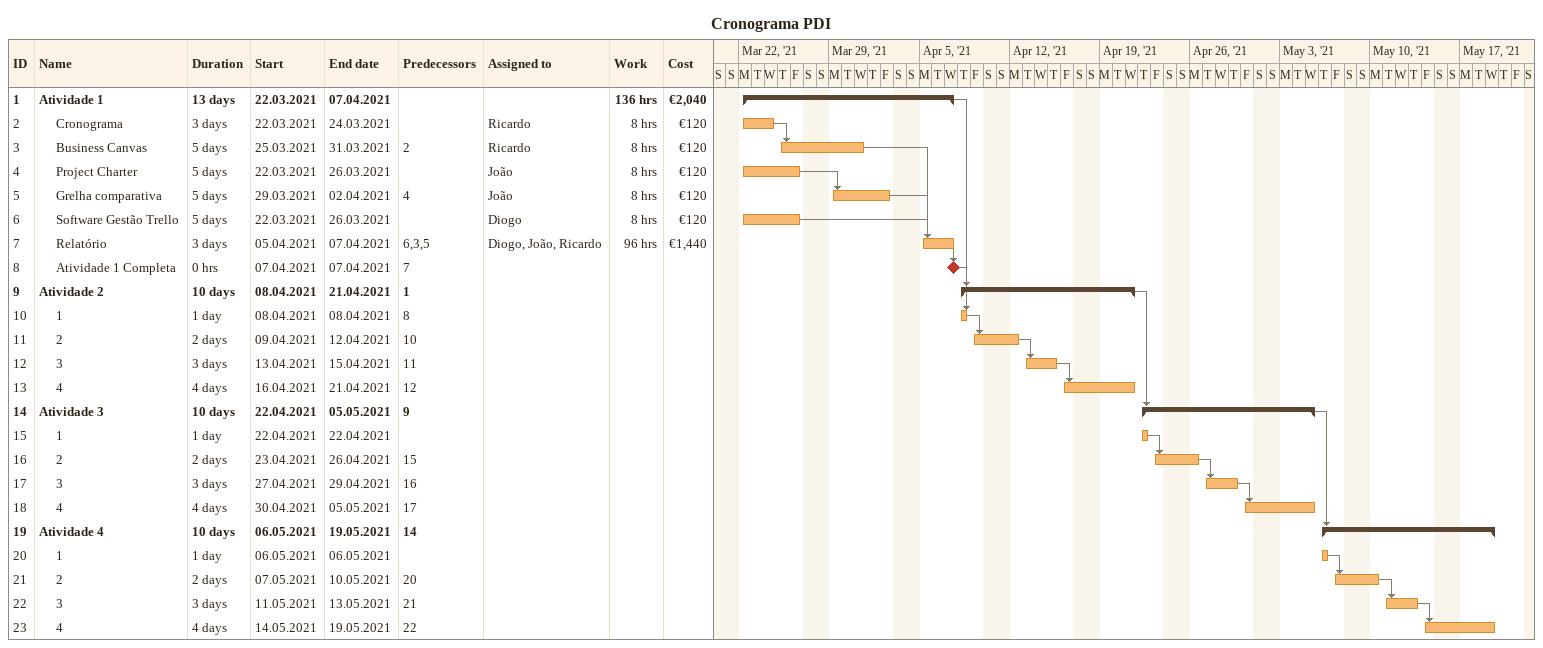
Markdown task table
Cronograma PDI

| ID | Level | Task | Duration | Start | Finish | Predecessors | Resources | Work (h) | Cost (€) |
|---|---|---|---|---|---|---|---|---|---|
| 1 | 1 | **Atividade 1** | 13d | 2021-03-22 | 2021-04-07 |  |  | 136 | 2040 |
| 2 | 2 | Cronograma | 3d | 2021-03-22 | 2021-03-24 |  | Ricardo | 8 | 120 |
| 3 | 2 | Business Canvas | 5d | 2021-03-25 | 2021-03-31 | 2 | Ricardo | 8 | 120 |
| 4 | 2 | Project Charter | 5d | 2021-03-22 | 2021-03-26 |  | João | 8 | 120 |
| 5 | 2 | Grelha comparativa | 5d | 2021-03-29 | 2021-04-02 | 4 | João | 8 | 120 |
| 6 | 2 | Software Gestão Trello | 5d | 2021-03-22 | 2021-03-26 |  | Diogo | 8 | 120 |
| 7 | 2 | Relatório | 3d | 2021-04-05 | 2021-04-07 | 6, 3, 5 | Diogo, João, Ricardo | 96 | 1440 |
| 8 | 2 | Atividade 1 Completa | 0h | 2021-04-07 | 2021-04-07 | 7 |  |  |  |
| 9 | 1 | **Atividade 2** | 10d | 2021-04-08 | 2021-04-21 | 1 |  |  |  |
| 10 | 2 | 1 | 1d | 2021-04-08 | 2021-04-08 | 8 |  |  |  |
| 11 | 2 | 2 | 2d | 2021-04-09 | 2021-04-12 | 10 |  |  |  |
| 12 | 2 | 3 | 3d | 2021-04-13 | 2021-04-15 | 11 |  |  |  |
| 13 | 2 | 4 | 4d | 2021-04-16 | 2021-04-21 | 12 |  |  |  |
| 14 | 1 | **Atividade 3** | 10d | 2021-04-22 | 2021-05-05 | 9 |  |  |  |
| 15 | 2 | 1 | 1d | 2021-04-22 | 2021-04-22 |  |  |  |  |
| 16 | 2 | 2 | 2d | 2021-04-23 | 2021-04-26 | 15 |  |  |  |
| 17 | 2 | 3 | 3d | 2021-04-27 | 2021-04-29 | 16 |  |  |  |
| 18 | 2 | 4 | 4d | 2021-04-30 | 2021-05-05 | 17 |  |  |  |
| 19 | 1 | **Atividade 4** | 10d | 2021-05-06 | 2021-05-19 | 14 |  |  |  |
| 20 | 2 | 1 | 1d | 2021-05-06 | 2021-05-06 |  |  |  |  |
| 21 | 2 | 2 | 2d | 2021-05-07 | 2021-05-10 | 20 |  |  |  |
| 22 | 2 | 3 | 3d | 2021-05-11 | 2021-05-13 | 21 |  |  |  |
| 23 | 2 | 4 | 4d | 2021-05-14 | 2021-05-19 | 22 |  |  |  |
